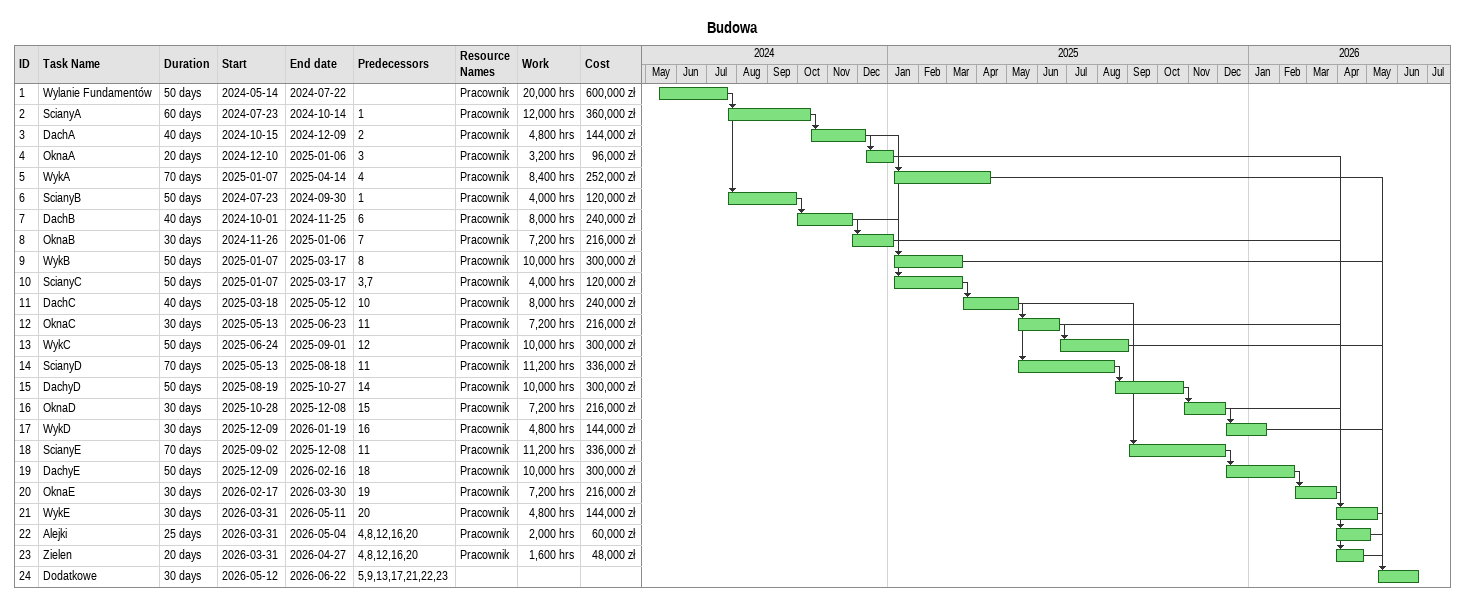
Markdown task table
Budowa

| ID | Task | Duration | Start | Finish | Predecessors | Resources | Work (h) | Cost (zł) |
|---|---|---|---|---|---|---|---|---|
| 1 | Wylanie Fundamentów | 50d | 2024-05-14 | 2024-07-22 |  | Pracownik | 20000 | 600000 |
| 2 | ScianyA | 60d | 2024-07-23 | 2024-10-14 | 1 | Pracownik | 12000 | 360000 |
| 3 | DachA | 40d | 2024-10-15 | 2024-12-09 | 2 | Pracownik | 4800 | 144000 |
| 4 | OknaA | 20d | 2024-12-10 | 2025-01-06 | 3 | Pracownik | 3200 | 96000 |
| 5 | WykA | 70d | 2025-01-07 | 2025-04-14 | 4 | Pracownik | 8400 | 252000 |
| 6 | ScianyB | 50d | 2024-07-23 | 2024-09-30 | 1 | Pracownik | 4000 | 120000 |
| 7 | DachB | 40d | 2024-10-01 | 2024-11-25 | 6 | Pracownik | 8000 | 240000 |
| 8 | OknaB | 30d | 2024-11-26 | 2025-01-06 | 7 | Pracownik | 7200 | 216000 |
| 9 | WykB | 50d | 2025-01-07 | 2025-03-17 | 8 | Pracownik | 10000 | 300000 |
| 10 | ScianyC | 50d | 2025-01-07 | 2025-03-17 | 3, 7 | Pracownik | 4000 | 120000 |
| 11 | DachC | 40d | 2025-03-18 | 2025-05-12 | 10 | Pracownik | 8000 | 240000 |
| 12 | OknaC | 30d | 2025-05-13 | 2025-06-23 | 11 | Pracownik | 7200 | 216000 |
| 13 | WykC | 50d | 2025-06-24 | 2025-09-01 | 12 | Pracownik | 10000 | 300000 |
| 14 | ScianyD | 70d | 2025-05-13 | 2025-08-18 | 11 | Pracownik | 11200 | 336000 |
| 15 | DachyD | 50d | 2025-08-19 | 2025-10-27 | 14 | Pracownik | 10000 | 300000 |
| 16 | OknaD | 30d | 2025-10-28 | 2025-12-08 | 15 | Pracownik | 7200 | 216000 |
| 17 | WykD | 30d | 2025-12-09 | 2026-01-19 | 16 | Pracownik | 4800 | 144000 |
| 18 | ScianyE | 70d | 2025-09-02 | 2025-12-08 | 11 | Pracownik | 11200 | 336000 |
| 19 | DachyE | 50d | 2025-12-09 | 2026-02-16 | 18 | Pracownik | 10000 | 300000 |
| 20 | OknaE | 30d | 2026-02-17 | 2026-03-30 | 19 | Pracownik | 7200 | 216000 |
| 21 | WykE | 30d | 2026-03-31 | 2026-05-11 | 20 | Pracownik | 4800 | 144000 |
| 22 | Alejki | 25d | 2026-03-31 | 2026-05-04 | 4, 8, 12, 16, 20 | Pracownik | 2000 | 60000 |
| 23 | Zielen | 20d | 2026-03-31 | 2026-04-27 | 4, 8, 12, 16, 20 | Pracownik | 1600 | 48000 |
| 24 | Dodatkowe | 30d | 2026-05-12 | 2026-06-22 | 5, 9, 13, 17, 21, 22, 23 |  |  |  |
